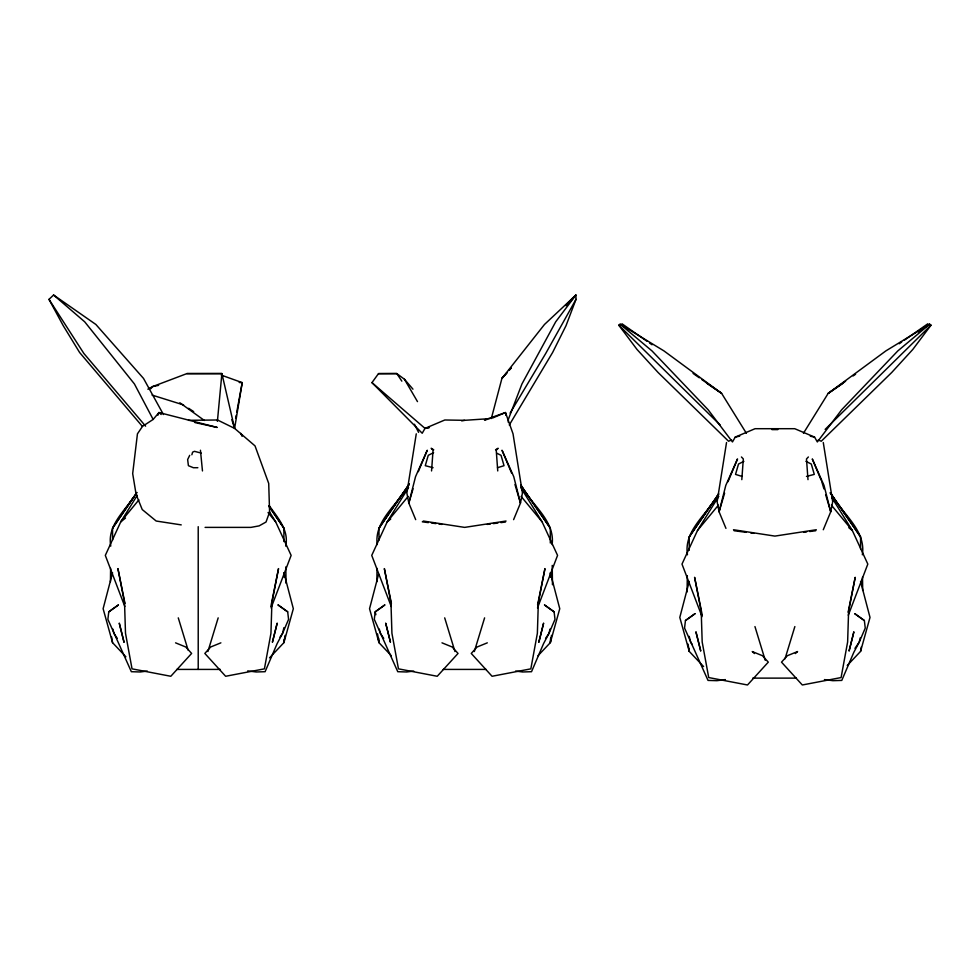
<?xml version="1.0" encoding="UTF-8"?>
<svg xmlns="http://www.w3.org/2000/svg" width="980" height="980" viewBox="0 0 980 980"><rect width="100%" height="100%" fill="white"/><g stroke="black" fill="none" stroke-linecap="round" stroke-linejoin="round"><path stroke-width="1.47" d="M110.446 581.765L110.605 568.376M376.871 581.765L377.031 568.376M687.103 591.957L687.311 575.603M508.252 422.209L508.326 419.428L521.948 383.952L555.697 321.82L575.934 295.017L575.995 299.365L566.024 325.679L552.61 352.494L509.282 425.014M284.078 639.707L283.894 642.672L269.537 657.862M550.601 638.213L550.319 642.672L538.02 655.694M431.555 470.939L433.062 450.237L431.176 448.264L433.736 449.796M741.811 479.649L743.318 458.946L741.431 456.974M689.014 584.435L689.234 581.446L679.802 617.424L689.234 651.382L703.591 666.572M217.401 421.363L221.884 373.576L186.898 373.601L152.758 386.524L147.87 389.17M108.768 611.839L118.335 604.991L108.768 611.839L107.874 619.372L131.345 671.704L140.238 671.974L147.282 671.055M685.449 620.548L695.016 613.701L685.449 620.548L684.555 628.082L708.026 680.414L716.919 680.683L725.384 679.593M416.267 433.834L406.859 493.075L408.832 503.095L415.692 519.645M726.523 442.543L717.127 501.785L719.087 511.805L725.947 528.367M285.094 635.383L283.894 642.672L293.326 608.715L283.894 572.737L284.225 577.22M551.52 635.383L550.319 642.672L559.752 608.715L550.319 572.737L550.662 577.22M847.247 665.494L860.575 651.382L861.298 647.008M205.089 527.387L250.917 527.387L259.112 525.88L266.033 522.022L269.586 512.062L268.716 483.459L255.021 445.888L234.6 428.382L242.219 382.629L221.296 375.12M235.604 418.362L236.156 415.385M236.707 412.409L242.219 382.629L239.218 382.494M270.872 606.412L278.528 568.596L271.913 602.614L270.946 633.276L264.416 668.85L225.633 676.274L204.832 653.439L210.651 647.008L220.88 642.843M537.591 604.954L544.954 568.596L538.339 602.614L537.371 633.276L530.841 668.85L492.058 676.274L471.257 653.439L477.076 647.008L487.305 642.843M848.141 612.218L855.209 577.306L848.594 611.324L847.627 641.986L841.097 677.56L802.314 684.983L781.513 662.149L787.332 655.718L797.561 651.553L795.356 653.562M283.918 627.666L282.546 633.423L277.144 643.603L265.102 671.704L256.209 671.974L247.744 670.884M550.001 629.099L548.971 633.423L543.569 643.603L531.528 671.704L522.634 671.974L515.59 671.055M860.256 637.808L859.227 642.133L853.825 652.312L841.783 680.414L832.89 680.683L824.437 679.593M112.553 572.737L103.121 608.715L112.553 642.672L125.881 656.784M378.599 574.182L369.546 608.715L378.978 642.672L391.277 655.694M491.323 418.534L501.919 378.415L544.488 324.466L575.934 295.017L568.829 303.016M860.575 651.382L870.007 617.424L860.575 581.446M191.86 454.769L192.619 452.16L194.457 451.327L201.182 453.079M413.07 488.775L408.832 503.095L415.545 476.66L427.268 450.237L418.288 471.686M724.6 493.185L719.087 511.805L725.8 485.37L737.524 458.946L727.993 481.731M207.907 651.541L218.173 617.865M474.332 651.541L484.598 617.865M785.029 658.78L794.854 626.575M271.068 607.931L291.134 555.391L275.65 521.801L269.39 511.744M537.505 607.931L557.559 555.391L542.075 521.801L520.748 487.538M848.3 615.232L867.815 564.1L852.331 530.511L831.8 497.534M157.927 415.189L158.968 412.531L217.193 427.439L194.996 422.588M136.563 492.548C126.898 509.392 106.734 524.386 110.765 546.093M409.027 484.083C398.97 503.843 374.005 519.988 377.19 544.598M718.414 494.006C708.075 513.63 683.501 530.021 687.446 554.803M513.606 519.645L520.466 503.095L522.438 493.075L513.03 433.834L505.484 412.531L484.475 419.991L487.207 419.403M823.286 529.739L830.721 511.805L832.694 501.785L823.286 442.543M718.806 496.248L697.478 530.511L681.994 564.1L702.06 616.653M189.716 455.32L187.646 459.559L188.405 465.684L193.366 467.717L197.85 467.717M575.995 299.365L545.713 353.486L510.115 413.07M489.841 418.632L464.655 420.322L444.822 419.991L425.002 428.382L422.209 433.246L371.959 382.629L378.501 373.625L396.802 373.576L404.458 379.272L412.96 389.17M818.178 440.008L821.277 441.208L891.763 372.449L912.846 349.395L931 325.188L929.677 324.209L897.766 350.963L841.673 409.763L817.345 441.955L814.552 437.092L794.731 428.701L755.078 428.701L735.257 437.092L732.464 441.955L708.136 409.763L652.043 350.963L620.132 324.209L618.809 325.188L636.963 349.395L658.045 372.449L728.532 441.208L731.631 440.008M803.441 433.27L828.186 393.372L885.883 350.889L929.677 324.209L918.395 331.889M137.322 495.243L120.785 521.801L105.313 555.391L124.828 606.522M408.55 487.538L387.223 521.801L371.738 555.391L391.253 606.522M112.553 528.183L133.549 497.399L112.553 528.183L112.553 540.066M378.978 540.066L378.978 528.183L409.358 483.998L391.179 510.004M689.234 550.258L689.234 536.893L718.757 493.92L701.435 518.714M279.998 637.147L282.546 633.423L288.573 619.372L287.679 611.839L278.112 604.991L287.679 611.839M378.978 528.183L399.975 497.399M545.578 638.397L548.971 633.423L554.999 619.372L554.104 611.839L544.537 604.991L554.104 611.839M689.234 536.893L710.231 506.109M854.977 648.344L859.227 642.133L865.254 628.082L864.36 620.548L854.793 613.701L864.36 620.548M124.754 510.004L136.967 492.524M138.891 499.874L120.785 521.801L125.489 518.077M408.182 496.407L387.223 521.801L390.738 519.008M697.478 530.511L718.438 505.117M181.239 524.888L156.175 521.029L142.222 509.539L136.11 494.398L132.68 473.597L137.445 433.834L142.529 426.361L153.15 419.428L158.968 412.531L161.198 414.528M510.935 368.198L508.926 370.465L511.046 368.137M566.011 305.711L573.018 297.749M150.687 388.778L152.758 386.524L158.625 385.348M808.378 456.974L806.491 458.946L807.998 479.649M931 325.188L825.148 429.399M142.296 426.312L79.613 352.494L63.235 325.679L49 299.365L53.582 295.017L95.869 324.466L143.509 378.415L163.427 414.528M845.63 381.196L828.186 393.372L843.217 383.131M853.102 375.965L855.601 374.225M899.211 343.76L901.698 342.02M904.197 340.281L927.876 323.743M418.595 432.388L414.454 424.242M495.562 449.796L498.122 448.264L496.235 450.237L497.742 470.939M433.613 452.65L428.26 455.32L425.271 465.684L433.074 467.717M743.869 461.36L738.516 464.03L735.527 474.394L742.068 476.427M492.609 417.995L505.484 412.531L505.974 415.385M497.485 467.717L504.026 465.684L501.037 455.32L497.019 453.324M371.959 382.629L425.002 428.382L429.461 427.427M735.257 437.092L739.716 436.137M425.002 428.382L429.24 427.513M461.69 420.898L464.655 420.322M771.946 429.608L777.863 429.608M506.06 521.029L464.655 527.387L423.238 521.029M816.316 529.739L774.911 536.097L733.493 529.739M487.33 524.41L490.355 524.006M493.381 523.614L497.913 523.014M500.939 522.622L505.472 522.022M803.637 532.324L806.663 531.92M809.676 531.528L815.728 530.731M413.707 671.055L406.663 671.974L397.77 671.704L374.299 619.372L375.193 611.839L384.76 604.991L375.193 611.839L375.879 614.705M188.528 420.322L217.499 419.991L234.6 428.382L221.884 373.576L186.898 373.601M378.501 373.625L396.802 373.576L401.837 381.147M806.479 476.427L814.282 474.394L811.293 464.03L805.94 461.36M176.804 669.414L220.365 669.414M443.23 669.414L486.068 669.414M752.763 678.123L796.323 678.123M734.081 530.731L746.172 532.324M750.717 532.912L753.73 533.316M422.307 521.826L428.358 522.622M431.384 523.014L435.916 523.614M438.942 524.006L441.968 524.41M810.313 436.223L814.552 437.092M183.591 404.948L152.096 395.099M441.992 642.843L452.221 647.008L458.04 653.439L437.239 676.274L398.456 668.85L391.927 633.276L390.959 602.614L384.344 568.596L391.412 603.509M175.567 642.843L185.796 647.008L191.614 653.439L170.814 676.274L132.031 668.85L125.501 633.276L124.534 602.614L117.919 568.596L124.987 603.509M620.132 324.209L663.926 350.889L721.623 393.372L746.368 433.27M188.638 408.293L193.673 411.625M706.58 383.119L721.623 393.372L701.766 379.505M621.933 323.743L647.008 341.26M649.52 343.012L652.019 344.764M693.068 373.429L699.279 377.766M179.855 402.768L204.367 420.469M848.815 527.718L852.331 530.511L831.371 505.117M53.582 295.017L84.709 321.82L134.419 383.952L153.15 419.428M754.453 653.562L752.248 651.553L762.477 655.718L768.295 662.149L747.495 684.983L708.712 677.56L702.182 641.986L701.215 611.324L694.6 577.306L702.256 615.122M720.312 425.161L618.809 325.188M145.603 426.165L83.888 353.486L49 299.365M521.115 496.407L542.075 521.801M268.03 512.565L275.65 521.801M830.526 492.793C840.999 512.895 866.283 529.519 862.363 554.803M521.14 485.296C531.062 504.59 555.341 520.49 552.108 544.598M269.365 505.827C277.744 517.771 289.186 530.241 285.682 546.093M848.374 518.714L830.195 492.707L860.575 536.893L860.575 548.776M269.096 506.293L283.894 528.183L283.894 541.548M839.578 506.109L860.575 536.893M692.284 644.62L690.582 642.133L689.21 636.375M550.319 528.183L520.797 485.21L550.319 528.183L550.319 543.03M383.719 638.397L380.326 633.423L379.297 629.099M268.765 506.011L283.894 528.183M117.294 638.397L113.901 633.423L112.872 629.099M404.458 379.272L417.492 401.616M242.183 435.867L240.835 433.38L241.974 435.978M821.264 480.396L812.285 458.946L824.009 485.37L830.721 511.805L825.638 494.618M511.56 473.022L502.03 450.237L513.753 476.66L520.466 503.095L514.953 484.475M231.831 419.734L234.6 428.382M754.955 626.575L765.221 660.251M444.7 617.865L454.965 651.541M178.274 617.865L188.099 650.071M821.816 481.731L823.935 488.898M688.034 644.093L689.234 651.382L689.05 648.417M377.545 633.925L378.978 642.672L378.697 638.213M111.597 636.841L112.553 642.672M200.435 450.237L202.468 470.939M862.523 577.098L862.682 590.475M552.23 565.411L552.463 584.729M285.817 566.893L286.025 583.247M198.217 526.677L198.217 669.414M277.144 623.329L272.44 642.12L277.144 623.329M543.569 623.329L538.865 642.12L543.569 623.329M853.825 632.039L849.121 650.83L853.825 632.039M506.917 372.743L501.919 378.415L506.991 372.706M700.688 650.83L695.984 632.039L700.688 650.83M390.432 642.12L385.728 623.329L390.432 642.12M124.007 642.12L119.303 623.329L124.007 642.12"/></g></svg>
